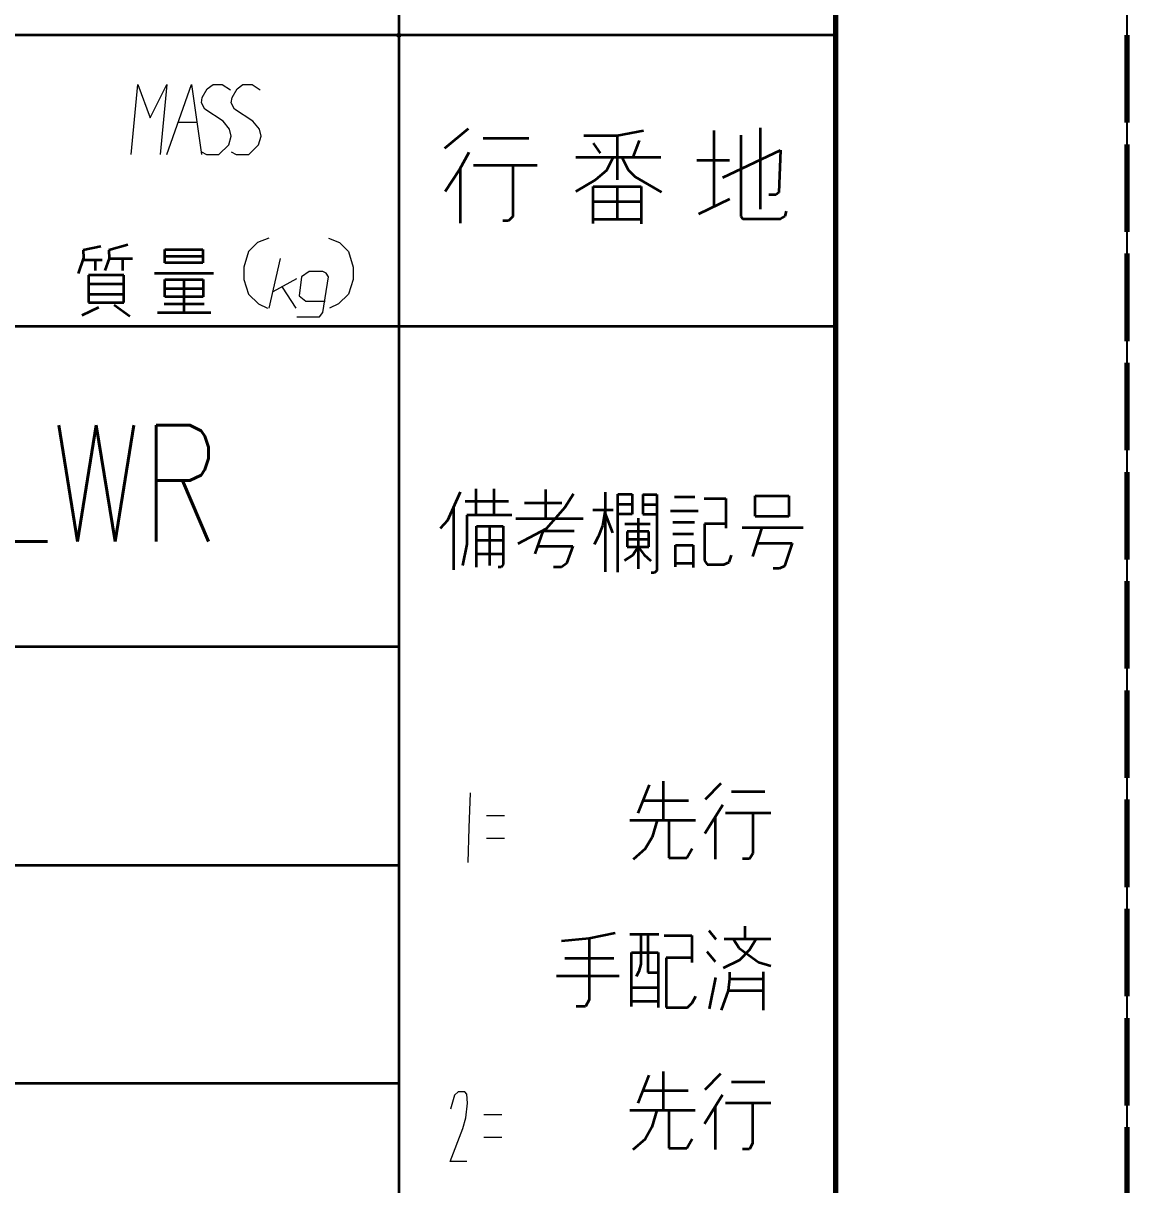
# Model space of a CAD drawing. Header units: millimetres. Extents: x 1333 to 104182, y -63985 to -5704.
# Drawn here: x 47513.88 to 47551.78, y -63850.05 to -63810.17 of the extents above; entities that cross this region are included whole.
import ezdxf
from ezdxf.enums import TextEntityAlignment as Align

# ---------------------------------------------------------------- set-up
doc = ezdxf.new("R2010")
doc.units = ezdxf.units.MM
doc.header["$LTSCALE"] = 0.5
doc.linetypes.add('DASHED', pattern=[15, 12, -3])
for name, color, linetype in [('08', 1, 'Continuous'), ('11', 3, 'Continuous'), ('4虚线层', 2, 'DASHED'), ('SHM_LABEL', 40, 'Continuous')]:
    doc.layers.add(name, color=color, linetype=linetype)
doc.layers.add('\\M+1907D\\M+19867\\M+195E2\\M+18F95\\M+190FC', color=7, linetype='Continuous', plot=False)
doc.styles.add('KAI', font='simplex.shx', dxfattribs={"width": 0.8, "bigfont": 'extfont.shx'})

# ---------------------------------------------------------------- blocks, each defined once
blk = doc.blocks.new('D')
at = {"color": 7, "lineweight": 35, "ltscale": 0.25}
blk.add_line((54326.08, -14049.043), (54326.08, -14069.043), dxfattribs=at)
at = {"color": 7, "lineweight": 35}
blk.add_line((54356.08, -14069.043), (54076.08, -14069.043), dxfattribs=at)
blk = doc.blocks.new('7725')
at = {"color": 7, "lineweight": 70}
blk.add_line((54356.08, -13869.043), (54356.08, -15017.043), dxfattribs=at)
at = {"color": 7, "lineweight": 35, "ltscale": 0.25}
for p, q in [((54326.08, -14689.043), (54326.08, -14709.043)), ((54326.08, -14689.043), (54326.08, -14709.043)), ((54356.08, -14709.043), (54356.08, -14689.043)), ((54356.08, -14709.043), (54356.08, -14689.043))]:
    blk.add_line(p, q, dxfattribs=at)
at = {"color": 7, "lineweight": 35, "ltscale": 0.070016}
blk.add_line((54350.894, -14695.397), (54350.894, -14700.999), dxfattribs=at)
blk.add_line((54350.894, -14695.397), (54350.894, -14700.999), dxfattribs=at)
at = {"color": 7, "lineweight": 35, "ltscale": 0.02639}
blk.add_line((54330.843, -14695.472), (54329.219, -14696.822), dxfattribs=at)
blk.add_line((54330.843, -14695.472), (54329.219, -14696.822), dxfattribs=at)
at = {"color": 7, "lineweight": 35, "ltscale": 0.03916}
blk.add_line((54331.873, -14696.111), (54335.006, -14696.111), dxfattribs=at)
blk.add_line((54331.873, -14696.111), (54335.006, -14696.111), dxfattribs=at)
at = {"color": 7, "lineweight": 35, "ltscale": 0.028625}
for p, q in [((54341.081, -14695.957), (54338.791, -14695.957)), ((54341.081, -14695.957), (54338.791, -14695.957)), ((54350.567, -14720.681), (54352.857, -14720.681)), ((54352.857, -14722.107), (54350.567, -14722.107))]:
    blk.add_line(p, q, dxfattribs=at)
at = {"color": 7, "lineweight": 35, "ltscale": 0.023127}
blk.add_line((54342.896, -14695.6), (54341.081, -14695.957), dxfattribs=at)
blk.add_line((54342.896, -14695.6), (54341.081, -14695.957), dxfattribs=at)
at = {"color": 7, "lineweight": 35, "ltscale": 0.037607}
blk.add_line((54341.081, -14695.957), (54341.081, -14698.965), dxfattribs=at)
blk.add_line((54341.081, -14695.957), (54341.081, -14698.965), dxfattribs=at)
at = {"color": 7, "lineweight": 35, "ltscale": 0.065408}
blk.add_line((54347.714, -14695.576), (54347.714, -14700.809), dxfattribs=at)
blk.add_line((54347.714, -14695.576), (54347.714, -14700.809), dxfattribs=at)
at = {"color": 7, "lineweight": 35, "ltscale": 0.069867}
blk.add_line((54349.565, -14695.897), (54349.565, -14701.486), dxfattribs=at)
blk.add_line((54349.565, -14695.897), (54349.565, -14701.486), dxfattribs=at)
at = {"color": 7, "lineweight": 35, "ltscale": 0.010549}
blk.add_line((54339.42, -14696.456), (54339.906, -14697.146), dxfattribs=at)
blk.add_line((54339.42, -14696.456), (54339.906, -14697.146), dxfattribs=at)
at = {"color": 7, "lineweight": 35, "ltscale": 0.015426}
blk.add_line((54342.599, -14696.266), (54342.161, -14697.419), dxfattribs=at)
blk.add_line((54342.599, -14696.266), (54342.161, -14697.419), dxfattribs=at)
at = {"color": 7, "lineweight": 35, "ltscale": 0.054833}
blk.add_line((54348.331, -14698.811), (54352.295, -14696.932), dxfattribs=at)
blk.add_line((54348.331, -14698.811), (54352.295, -14696.932), dxfattribs=at)
at = {"color": 7, "lineweight": 35, "ltscale": 0.036301}
blk.add_line((54352.295, -14696.932), (54352.176, -14699.833), dxfattribs=at)
blk.add_line((54352.295, -14696.932), (54352.176, -14699.833), dxfattribs=at)
at = {"color": 7, "lineweight": 35, "ltscale": 0.017352}
blk.add_line((54330.888, -14697.086), (54330.235, -14698.311), dxfattribs=at)
blk.add_line((54330.888, -14697.086), (54330.235, -14698.311), dxfattribs=at)
at = {"color": 7, "lineweight": 35, "ltscale": 0.072974}
blk.add_line((54338.233, -14697.419), (54344.071, -14697.419), dxfattribs=at)
blk.add_line((54338.233, -14697.419), (54344.071, -14697.419), dxfattribs=at)
at = {"color": 7, "lineweight": 35, "ltscale": 0.012622}
blk.add_line((54340.796, -14697.419), (54340.345, -14698.323), dxfattribs=at)
blk.add_line((54340.796, -14697.419), (54340.345, -14698.323), dxfattribs=at)
at = {"color": 7, "lineweight": 35, "ltscale": 0.012158}
blk.add_line((54341.401, -14697.419), (54341.84, -14698.287), dxfattribs=at)
blk.add_line((54341.401, -14697.419), (54341.84, -14698.287), dxfattribs=at)
at = {"color": 7, "lineweight": 35, "ltscale": 0.02804}
blk.add_line((54346.539, -14697.633), (54348.782, -14697.633), dxfattribs=at)
blk.add_line((54346.539, -14697.633), (54348.782, -14697.633), dxfattribs=at)
at = {"color": 7, "lineweight": 35, "ltscale": 0.021878}
blk.add_line((54330.235, -14698.311), (54329.274, -14699.774), dxfattribs=at)
blk.add_line((54330.235, -14698.311), (54329.274, -14699.774), dxfattribs=at)
at = {"color": 7, "lineweight": 35, "ltscale": 0.046985}
blk.add_line((54330.299, -14698.191), (54330.299, -14701.95), dxfattribs=at)
blk.add_line((54330.299, -14698.191), (54330.299, -14701.95), dxfattribs=at)
at = {"color": 7, "lineweight": 35, "ltscale": 0.054578}
blk.add_line((54331.22, -14697.966), (54335.587, -14697.966), dxfattribs=at)
blk.add_line((54331.22, -14697.966), (54335.587, -14697.966), dxfattribs=at)
at = {"color": 7, "lineweight": 35, "ltscale": 0.044}
blk.add_line((54333.914, -14697.966), (54333.914, -14701.486), dxfattribs=at)
blk.add_line((54333.914, -14697.966), (54333.914, -14701.486), dxfattribs=at)
at = {"color": 7, "lineweight": 35, "ltscale": 0.012421}
blk.add_line((54340.345, -14698.323), (54339.597, -14698.977), dxfattribs=at)
blk.add_line((54340.345, -14698.323), (54339.597, -14698.977), dxfattribs=at)
at = {"color": 7, "lineweight": 35, "ltscale": 0.008514}
blk.add_line((54341.84, -14698.287), (54342.315, -14698.775), dxfattribs=at)
blk.add_line((54341.84, -14698.287), (54342.315, -14698.775), dxfattribs=at)
at = {"color": 7, "lineweight": 35, "ltscale": 0.019623}
blk.add_line((54339.597, -14698.977), (54338.245, -14699.774), dxfattribs=at)
blk.add_line((54339.597, -14698.977), (54338.245, -14699.774), dxfattribs=at)
at = {"color": 7, "lineweight": 35, "ltscale": 0.025993}
blk.add_line((54342.315, -14698.775), (54344.119, -14699.81), dxfattribs=at)
blk.add_line((54342.315, -14698.775), (54344.119, -14699.81), dxfattribs=at)
at = {"color": 7, "lineweight": 35, "ltscale": 0.031512}
blk.add_line((54339.42, -14701.962), (54339.42, -14699.441), dxfattribs=at)
blk.add_line((54339.42, -14701.962), (54339.42, -14699.441), dxfattribs=at)
at = {"color": 7, "lineweight": 35, "ltscale": 0.041235}
for p, q in [((54339.42, -14699.441), (54342.718, -14699.441)), ((54339.42, -14699.441), (54342.718, -14699.441)), ((54339.42, -14700.452), (54342.718, -14700.452)), ((54339.42, -14700.452), (54342.718, -14700.452)), ((54339.42, -14701.677), (54342.718, -14701.677)), ((54339.42, -14701.677), (54342.718, -14701.677))]:
    blk.add_line(p, q, dxfattribs=at)
at = {"color": 7, "lineweight": 35, "ltscale": 0.027945}
blk.add_line((54341.069, -14699.441), (54341.069, -14701.677), dxfattribs=at)
blk.add_line((54341.069, -14699.441), (54341.069, -14701.677), dxfattribs=at)
at = {"color": 7, "lineweight": 35, "ltscale": 0.031812}
blk.add_line((54342.718, -14699.441), (54342.718, -14701.986), dxfattribs=at)
blk.add_line((54342.718, -14699.441), (54342.718, -14701.986), dxfattribs=at)
at = {"color": 7, "lineweight": 35, "ltscale": 0.006091}
blk.add_line((54351.986, -14700.012), (54351.499, -14700.012), dxfattribs=at)
blk.add_line((54351.986, -14700.012), (54351.499, -14700.012), dxfattribs=at)
at = {"color": 7, "lineweight": 35, "ltscale": 0.003253}
blk.add_line((54352.176, -14699.833), (54351.986, -14700.012), dxfattribs=at)
blk.add_line((54352.176, -14699.833), (54351.986, -14700.012), dxfattribs=at)
at = {"color": 7, "lineweight": 35, "ltscale": 0.029468}
blk.add_line((54346.681, -14701.308), (54348.805, -14700.285), dxfattribs=at)
blk.add_line((54346.681, -14701.308), (54348.805, -14700.285), dxfattribs=at)
at = {"color": 7, "lineweight": 35, "ltscale": 0.005042}
blk.add_line((54333.617, -14701.783), (54333.214, -14701.783), dxfattribs=at)
blk.add_line((54333.617, -14701.783), (54333.214, -14701.783), dxfattribs=at)
at = {"color": 7, "lineweight": 35, "ltscale": 0.005248}
blk.add_line((54333.914, -14701.486), (54333.617, -14701.783), dxfattribs=at)
blk.add_line((54333.914, -14701.486), (54333.617, -14701.783), dxfattribs=at)
at = {"color": 7, "lineweight": 35, "ltscale": 0.002838}
blk.add_line((54349.565, -14701.486), (54349.719, -14701.653), dxfattribs=at)
blk.add_line((54349.565, -14701.486), (54349.719, -14701.653), dxfattribs=at)
at = {"color": 7, "lineweight": 35, "ltscale": 0.03219}
blk.add_line((54349.719, -14701.653), (54352.295, -14701.653), dxfattribs=at)
blk.add_line((54349.719, -14701.653), (54352.295, -14701.653), dxfattribs=at)
at = {"color": 7, "lineweight": 35, "ltscale": 0.004571}
blk.add_line((54352.295, -14701.653), (54352.611, -14701.469), dxfattribs=at)
blk.add_line((54352.295, -14701.653), (54352.611, -14701.469), dxfattribs=at)
at = {"color": 7, "lineweight": 35, "ltscale": 0.004498}
blk.add_line((54352.611, -14701.469), (54352.705, -14701.122), dxfattribs=at)
blk.add_line((54352.611, -14701.469), (54352.705, -14701.122), dxfattribs=at)
at = {"color": 7, "lineweight": 35, "ltscale": 0.015447}
blk.add_line((54305.619, -14703.548), (54304.408, -14703.795), dxfattribs=at)
blk.add_line((54305.619, -14703.548), (54304.408, -14703.795), dxfattribs=at)
at = {"color": 7, "lineweight": 35, "ltscale": 0.006639}
blk.add_line((54304.408, -14703.795), (54304.418, -14704.326), dxfattribs=at)
blk.add_line((54304.408, -14703.795), (54304.418, -14704.326), dxfattribs=at)
at = {"color": 7, "lineweight": 35, "ltscale": 0.016794}
blk.add_line((54307.465, -14703.444), (54306.168, -14703.795), dxfattribs=at)
blk.add_line((54307.465, -14703.444), (54306.168, -14703.795), dxfattribs=at)
at = {"color": 7, "lineweight": 35, "ltscale": 0.007231}
blk.add_line((54306.168, -14703.795), (54306.177, -14704.373), dxfattribs=at)
blk.add_line((54306.168, -14703.795), (54306.177, -14704.373), dxfattribs=at)
at = {"color": 7, "lineweight": 35, "ltscale": 0.011401}
for p, q in [((54310.003, -14704.678), (54310.003, -14703.766)), ((54310.003, -14704.678), (54310.003, -14703.766)), ((54312.614, -14703.766), (54312.614, -14704.678)), ((54312.614, -14703.766), (54312.614, -14704.678))]:
    blk.add_line(p, q, dxfattribs=at)
at = {"color": 7, "lineweight": 35, "ltscale": 0.032642}
for p, q in [((54310.003, -14704.21), (54312.614, -14704.21)), ((54310.003, -14704.21), (54312.614, -14704.21)), ((54312.614, -14704.678), (54310.003, -14704.678)), ((54312.614, -14704.678), (54310.003, -14704.678)), ((54310.018, -14705.828), (54312.63, -14705.828)), ((54310.018, -14705.828), (54312.63, -14705.828)), ((54310.018, -14706.439), (54312.63, -14706.439)), ((54310.018, -14706.439), (54312.63, -14706.439)), ((54312.63, -14707.018), (54310.018, -14707.018)), ((54312.63, -14707.018), (54310.018, -14707.018))]:
    blk.add_line(p, q, dxfattribs=at)
at = {"color": 7, "lineweight": 35, "ltscale": 0.032544}
blk.add_line((54310.01, -14703.766), (54312.614, -14703.766), dxfattribs=at)
blk.add_line((54310.01, -14703.766), (54312.614, -14703.766), dxfattribs=at)
at = {"color": 7, "lineweight": 35, "ltscale": 0.01413}
blk.add_line((54304.418, -14704.326), (54304.058, -14705.397), dxfattribs=at)
blk.add_line((54304.418, -14704.326), (54304.058, -14705.397), dxfattribs=at)
at = {"color": 7, "lineweight": 35, "ltscale": 0.016614}
blk.add_line((54304.366, -14704.479), (54305.695, -14704.479), dxfattribs=at)
blk.add_line((54304.366, -14704.479), (54305.695, -14704.479), dxfattribs=at)
at = {"color": 7, "lineweight": 35, "ltscale": 0.008987}
blk.add_line((54305.222, -14704.479), (54305.222, -14705.198), dxfattribs=at)
blk.add_line((54305.222, -14704.479), (54305.222, -14705.198), dxfattribs=at)
at = {"color": 7, "lineweight": 35, "ltscale": 0.010905}
blk.add_line((54306.177, -14704.373), (54305.894, -14705.198), dxfattribs=at)
blk.add_line((54306.177, -14704.373), (54305.894, -14705.198), dxfattribs=at)
at = {"color": 7, "lineweight": 35, "ltscale": 0.020239}
blk.add_line((54306.177, -14704.373), (54307.797, -14704.373), dxfattribs=at)
blk.add_line((54306.177, -14704.373), (54307.797, -14704.373), dxfattribs=at)
at = {"color": 7, "lineweight": 35, "ltscale": 0.010315}
blk.add_line((54307.095, -14704.373), (54307.095, -14705.198), dxfattribs=at)
blk.add_line((54307.095, -14704.373), (54307.095, -14705.198), dxfattribs=at)
at = {"color": 7, "lineweight": 35, "ltscale": 0.030408}
for p, q in [((54307.2, -14705.521), (54304.767, -14705.521)), ((54307.2, -14705.521), (54304.767, -14705.521)), ((54304.767, -14706.118), (54307.2, -14706.118)), ((54304.767, -14706.118), (54307.2, -14706.118)), ((54304.767, -14706.83), (54307.2, -14706.83)), ((54304.767, -14706.83), (54307.2, -14706.83)), ((54304.767, -14707.408), (54307.2, -14707.408)), ((54304.767, -14707.408), (54307.2, -14707.408))]:
    blk.add_line(p, q, dxfattribs=at)
at = {"color": 7, "lineweight": 35, "ltscale": 0.023593}
for p, q in [((54304.767, -14705.521), (54304.767, -14707.408)), ((54304.767, -14705.521), (54304.767, -14707.408)), ((54307.2, -14707.408), (54307.2, -14705.521)), ((54307.2, -14707.408), (54307.2, -14705.521))]:
    blk.add_line(p, q, dxfattribs=at)
at = {"color": 7, "lineweight": 35, "ltscale": 0.050842}
blk.add_line((54309.291, -14705.384), (54313.358, -14705.384), dxfattribs=at)
blk.add_line((54309.291, -14705.384), (54313.358, -14705.384), dxfattribs=at)
at = {"color": 7, "lineweight": 35, "ltscale": 0.014771}
blk.add_line((54310.018, -14707.01), (54310.018, -14705.828), dxfattribs=at)
blk.add_line((54310.018, -14707.01), (54310.018, -14705.828), dxfattribs=at)
at = {"color": 7, "lineweight": 35, "ltscale": 0.028152}
blk.add_line((54311.308, -14705.828), (54311.308, -14708.08), dxfattribs=at)
blk.add_line((54311.308, -14705.828), (54311.308, -14708.08), dxfattribs=at)
at = {"color": 7, "lineweight": 35, "ltscale": 0.014868}
blk.add_line((54312.63, -14705.828), (54312.63, -14707.018), dxfattribs=at)
blk.add_line((54312.63, -14705.828), (54312.63, -14707.018), dxfattribs=at)
at = {"color": 7, "lineweight": 35, "ltscale": 0.016035}
blk.add_line((54305.459, -14707.731), (54304.304, -14708.29), dxfattribs=at)
blk.add_line((54305.459, -14707.731), (54304.304, -14708.29), dxfattribs=at)
at = {"color": 7, "lineweight": 35, "ltscale": 0.01644}
blk.add_line((54306.537, -14707.569), (54307.597, -14708.347), dxfattribs=at)
blk.add_line((54306.537, -14707.569), (54307.597, -14708.347), dxfattribs=at)
at = {"color": 7, "lineweight": 35, "ltscale": 0.045605}
blk.add_line((54309.511, -14708.08), (54313.16, -14708.08), dxfattribs=at)
blk.add_line((54309.511, -14708.08), (54313.16, -14708.08), dxfattribs=at)
at = {"color": 7, "lineweight": 35, "ltscale": 0.034326}
blk.add_line((54309.963, -14707.486), (54312.709, -14707.486), dxfattribs=at)
blk.add_line((54309.963, -14707.486), (54312.709, -14707.486), dxfattribs=at)
at = {"color": 7, "lineweight": 35}
for p, q in [((54356.08, -14709.043), (54076.08, -14709.043)), ((54356.08, -14709.043), (54076.08, -14709.043)), ((54356.08, -14709.043), (54076.08, -14709.043)), ((54356.08, -14709.043), (54076.08, -14709.043)), ((54326.08, -14709.043), (54326.08, -15017.043)), ((54356.08, -14709.043), (54356.08, -15017.043)), ((54326.08, -14731.043), (54076.08, -14731.043)), ((54156.08, -14746.043), (54326.08, -14746.043)), ((54326.08, -14761.043), (54076.08, -14761.043))]:
    blk.add_line(p, q, dxfattribs=at)
at = {"color": 7, "lineweight": 35, "ltscale": 0.026489}
blk.add_line((54330.291, -14720.433), (54329.418, -14722.364), dxfattribs=at)
at = {"color": 7, "lineweight": 35, "ltscale": 0.022592}
for p, q in [((54331.39, -14722.014), (54331.39, -14720.207)), ((54332.601, -14720.207), (54332.601, -14722.014))]:
    blk.add_line(p, q, dxfattribs=at)
at = {"color": 7, "lineweight": 35, "ltscale": 0.024792}
blk.add_line((54336.164, -14720.247), (54336.164, -14722.23), dxfattribs=at)
at = {"color": 7, "lineweight": 35, "ltscale": 0.013913}
blk.add_line((54338.076, -14720.548), (54337.48, -14721.488), dxfattribs=at)
at = {"color": 7, "lineweight": 35, "ltscale": 0.068463}
blk.add_line((54340.261, -14720.427), (54340.261, -14725.904), dxfattribs=at)
at = {"color": 7, "lineweight": 35, "ltscale": 0.012268}
for p, q in [((54341.115, -14720.569), (54342.096, -14720.569)), ((54341.115, -14721.243), (54342.096, -14721.243)), ((54342.096, -14721.929), (54341.115, -14721.929))]:
    blk.add_line(p, q, dxfattribs=at)
at = {"color": 7, "lineweight": 35, "ltscale": 0.067004}
blk.add_line((54341.115, -14725.93), (54341.115, -14720.569), dxfattribs=at)
at = {"color": 7, "lineweight": 35, "ltscale": 0.016992}
blk.add_line((54342.096, -14720.569), (54342.096, -14721.929), dxfattribs=at)
at = {"color": 7, "lineweight": 35, "ltscale": 0.016995}
blk.add_line((54342.833, -14720.582), (54342.833, -14721.942), dxfattribs=at)
at = {"color": 7, "lineweight": 35, "ltscale": 0.012109}
for p, q in [((54342.833, -14720.582), (54343.802, -14720.582)), ((54342.833, -14721.269), (54343.802, -14721.269)), ((54342.833, -14721.942), (54343.802, -14721.942))]:
    blk.add_line(p, q, dxfattribs=at)
at = {"color": 7, "lineweight": 35, "ltscale": 0.065225}
blk.add_line((54343.802, -14720.582), (54343.802, -14725.8), dxfattribs=at)
at = {"color": 7, "lineweight": 35, "ltscale": 0.017529}
blk.add_line((54345.004, -14720.743), (54346.406, -14720.743), dxfattribs=at)
at = {"color": 7, "lineweight": 35, "ltscale": 0.018738}
blk.add_line((54347.052, -14720.859), (54348.551, -14720.859), dxfattribs=at)
at = {"color": 7, "lineweight": 35, "ltscale": 0.025366}
blk.add_line((54348.551, -14720.859), (54348.551, -14722.888), dxfattribs=at)
at = {"color": 7, "lineweight": 35, "ltscale": 0.017297}
blk.add_line((54350.567, -14722.064), (54350.567, -14720.681), dxfattribs=at)
at = {"color": 7, "lineweight": 35, "ltscale": 0.017828}
blk.add_line((54352.857, -14720.681), (54352.857, -14722.107), dxfattribs=at)
at = {"color": 7, "lineweight": 35, "ltscale": 0.05408}
blk.add_line((54329.842, -14721.426), (54329.842, -14725.753), dxfattribs=at)
at = {"color": 7, "lineweight": 35, "ltscale": 0.037341}
blk.add_line((54330.63, -14721.049), (54333.617, -14721.049), dxfattribs=at)
at = {"color": 7, "lineweight": 35, "ltscale": 0.03197}
blk.add_line((54334.708, -14721.168), (54337.265, -14721.168), dxfattribs=at)
at = {"color": 7, "lineweight": 35, "ltscale": 0.024245}
blk.add_line((54337.48, -14721.488), (54336.189, -14722.936), dxfattribs=at)
at = {"color": 7, "lineweight": 35, "ltscale": 0.017285}
blk.add_line((54339.409, -14721.644), (54340.792, -14721.644), dxfattribs=at)
at = {"color": 7, "lineweight": 35, "ltscale": 0.013968}
blk.add_line((54340.261, -14721.644), (54340.068, -14722.745), dxfattribs=at)
at = {"color": 7, "lineweight": 35, "ltscale": 0.023584}
blk.add_line((54344.746, -14721.699), (54346.633, -14721.699), dxfattribs=at)
at = {"color": 7, "lineweight": 35, "ltscale": 0.009398}
blk.add_line((54329.418, -14722.364), (54328.91, -14722.918), dxfattribs=at)
at = {"color": 7, "lineweight": 35, "ltscale": 0.038745}
blk.add_line((54333.842, -14722.014), (54330.742, -14722.014), dxfattribs=at)
at = {"color": 7, "lineweight": 35, "ltscale": 0.024649}
blk.add_line((54330.742, -14722.014), (54330.742, -14723.986), dxfattribs=at)
at = {"color": 7, "lineweight": 35, "ltscale": 0.057776}
blk.add_line((54334.125, -14722.23), (54338.747, -14722.23), dxfattribs=at)
at = {"color": 7, "lineweight": 35, "ltscale": 0.018589}
blk.add_line((54340.228, -14721.837), (54340.765, -14723.224), dxfattribs=at)
at = {"color": 7, "lineweight": 35, "ltscale": 0.043378}
blk.add_line((54342.51, -14722.214), (54342.51, -14725.684), dxfattribs=at)
at = {"color": 7, "lineweight": 35, "ltscale": 0.018542}
for p, q in [((54344.907, -14722.475), (54346.39, -14722.475)), ((54348.551, -14722.604), (54347.067, -14722.604))]:
    blk.add_line(p, q, dxfattribs=at)
at = {"color": 7, "lineweight": 35, "ltscale": 0.022888}
for p, q in [((54331.419, -14722.754), (54333.25, -14722.754)), ((54331.419, -14723.716), (54333.25, -14723.716)), ((54331.419, -14724.649), (54333.25, -14724.649))]:
    blk.add_line(p, q, dxfattribs=at)
at = {"color": 7, "lineweight": 35, "ltscale": 0.035175}
blk.add_line((54331.419, -14725.568), (54331.419, -14722.754), dxfattribs=at)
at = {"color": 7, "lineweight": 35, "ltscale": 0.033734}
blk.add_line((54332.315, -14722.754), (54332.315, -14725.453), dxfattribs=at)
at = {"color": 7, "lineweight": 35, "ltscale": 0.033121}
blk.add_line((54333.25, -14722.754), (54333.25, -14725.404), dxfattribs=at)
at = {"color": 7, "lineweight": 35, "ltscale": 0.027368}
blk.add_line((54336.189, -14722.936), (54334.264, -14723.979), dxfattribs=at)
at = {"color": 7, "lineweight": 35, "ltscale": 0.020655}
blk.add_line((54335.98, -14723.095), (54335.418, -14724.649), dxfattribs=at)
at = {"color": 7, "lineweight": 35, "ltscale": 0.026672}
blk.add_line((54338.114, -14723.095), (54335.98, -14723.095), dxfattribs=at)
at = {"color": 7, "lineweight": 35, "ltscale": 0.010094}
blk.add_line((54340.068, -14722.745), (54339.771, -14723.496), dxfattribs=at)
at = {"color": 7, "lineweight": 35, "ltscale": 0.021643}
blk.add_line((54341.605, -14722.602), (54343.337, -14722.602), dxfattribs=at)
at = {"color": 7, "lineweight": 35, "ltscale": 0.013272}
for p, q in [((54341.773, -14723.12), (54341.773, -14724.182)), ((54343.26, -14724.182), (54343.26, -14723.12))]:
    blk.add_line(p, q, dxfattribs=at)
at = {"color": 7, "lineweight": 35, "ltscale": 0.018579}
for p, q in [((54343.26, -14723.12), (54341.773, -14723.12)), ((54341.773, -14723.664), (54343.26, -14723.664)), ((54341.773, -14724.182), (54343.26, -14724.182))]:
    blk.add_line(p, q, dxfattribs=at)
at = {"color": 7, "lineweight": 35, "ltscale": 0.017737}
blk.add_line((54344.907, -14723.276), (54346.326, -14723.276), dxfattribs=at)
at = {"color": 7, "lineweight": 35, "ltscale": 0.031509}
blk.add_line((54347.067, -14722.604), (54347.067, -14725.125), dxfattribs=at)
at = {"color": 7, "lineweight": 35, "ltscale": 0.052173}
blk.add_line((54349.67, -14722.855), (54353.843, -14722.855), dxfattribs=at)
at = {"color": 7, "lineweight": 35, "ltscale": 0.026109}
blk.add_line((54351.025, -14722.855), (54350.362, -14724.836), dxfattribs=at)
at = {"color": 7, "lineweight": 35, "ltscale": 0.018816}
blk.add_line((54330.742, -14723.986), (54330.461, -14725.465), dxfattribs=at)
at = {"color": 7, "lineweight": 35, "ltscale": 0.030383}
blk.add_line((54335.607, -14724.125), (54338.038, -14724.125), dxfattribs=at)
at = {"color": 7, "lineweight": 35, "ltscale": 0.015813}
blk.add_line((54338.038, -14724.125), (54337.607, -14725.314), dxfattribs=at)
at = {"color": 7, "lineweight": 35, "ltscale": 0.007452}
blk.add_line((54339.771, -14723.496), (54339.5, -14724.026), dxfattribs=at)
at = {"color": 7, "lineweight": 35, "ltscale": 0.018582}
blk.add_line((54345.084, -14725.551), (54345.084, -14724.065), dxfattribs=at)
at = {"color": 7, "lineweight": 35, "ltscale": 0.015125}
for p, q in [((54345.084, -14724.065), (54346.294, -14724.065)), ((54345.084, -14725.293), (54346.294, -14725.293))]:
    blk.add_line(p, q, dxfattribs=at)
at = {"color": 7, "lineweight": 35, "ltscale": 0.019067}
blk.add_line((54346.294, -14724.065), (54346.294, -14725.59), dxfattribs=at)
at = {"color": 7, "lineweight": 35, "ltscale": 0.030469}
blk.add_line((54350.666, -14723.927), (54353.103, -14723.927), dxfattribs=at)
at = {"color": 7, "lineweight": 35, "ltscale": 0.020978}
blk.add_line((54353.103, -14723.927), (54352.57, -14725.518), dxfattribs=at)
at = {"color": 7, "lineweight": 35, "ltscale": 0.008515}
blk.add_line((54342.148, -14724.751), (54341.58, -14725.127), dxfattribs=at)
at = {"color": 7, "lineweight": 35, "ltscale": 0.008432}
blk.add_line((54342.51, -14724.182), (54342.148, -14724.751), dxfattribs=at)
at = {"color": 7, "lineweight": 35, "ltscale": 0.008768}
blk.add_line((54342.51, -14724.182), (54342.936, -14724.739), dxfattribs=at)
at = {"color": 7, "lineweight": 35, "ltscale": 0.007557}
blk.add_line((54342.936, -14724.739), (54343.388, -14725.14), dxfattribs=at)
at = {"color": 7, "lineweight": 35, "ltscale": 0.006296}
blk.add_line((54348.76, -14725.24), (54348.92, -14724.762), dxfattribs=at)
at = {"color": 7, "lineweight": 35, "ltscale": 0.002612}
blk.add_line((54333.107, -14725.584), (54332.898, -14725.584), dxfattribs=at)
at = {"color": 7, "lineweight": 35, "ltscale": 0.002874}
blk.add_line((54333.25, -14725.404), (54333.107, -14725.584), dxfattribs=at)
at = {"color": 7, "lineweight": 35, "ltscale": 0.006799}
blk.add_line((54337.253, -14725.577), (54336.709, -14725.577), dxfattribs=at)
at = {"color": 7, "lineweight": 35, "ltscale": 0.005517}
blk.add_line((54337.607, -14725.314), (54337.253, -14725.577), dxfattribs=at)
at = {"color": 7, "lineweight": 35, "ltscale": 0.004298}
blk.add_line((54347.067, -14725.125), (54347.268, -14725.404), dxfattribs=at)
at = {"color": 7, "lineweight": 35, "ltscale": 0.014221}
blk.add_line((54347.268, -14725.404), (54348.406, -14725.404), dxfattribs=at)
at = {"color": 7, "lineweight": 35, "ltscale": 0.004869}
blk.add_line((54348.406, -14725.404), (54348.76, -14725.24), dxfattribs=at)
at = {"color": 7, "lineweight": 35, "ltscale": 0.005664}
blk.add_line((54352.236, -14725.673), (54351.783, -14725.673), dxfattribs=at)
at = {"color": 7, "lineweight": 35, "ltscale": 0.0046}
blk.add_line((54352.57, -14725.518), (54352.236, -14725.673), dxfattribs=at)
at = {"color": 7, "lineweight": 35, "ltscale": 0.002832}
blk.add_line((54343.64, -14725.962), (54343.414, -14725.962), dxfattribs=at)
at = {"color": 7, "lineweight": 35, "ltscale": 0.002853}
blk.add_line((54343.802, -14725.8), (54343.64, -14725.962), dxfattribs=at)
at = {"color": 7, "lineweight": 35, "ltscale": 0.026062}
blk.add_line((54343.273, -14740.528), (54342.504, -14742.465), dxfattribs=at)
at = {"color": 7, "lineweight": 35, "ltscale": 0.033304}
for p, q in [((54344.24, -14740.285), (54344.24, -14742.95)), ((54344.226, -14760.215), (54344.226, -14762.879))]:
    blk.add_line(p, q, dxfattribs=at)
at = {"color": 7, "lineweight": 35, "ltscale": 0.019246}
blk.add_line((54348.194, -14740.439), (54347.118, -14741.541), dxfattribs=at)
at = {"color": 7, "lineweight": 35, "ltscale": 0.039099}
for p, q in [((54342.847, -14741.599), (54345.975, -14741.599)), ((54342.835, -14761.529), (54345.963, -14761.529))]:
    blk.add_line(p, q, dxfattribs=at)
at = {"color": 7, "lineweight": 35, "ltscale": 0.028564}
for p, q in [((54348.941, -14740.99), (54351.226, -14740.99)), ((54348.928, -14760.919), (54351.214, -14760.919))]:
    blk.add_line(p, q, dxfattribs=at)
at = {"color": 7, "lineweight": 35, "ltscale": 0.029158}
for p, q in [((54348.326, -14741.893), (54347.095, -14743.875)), ((54348.313, -14761.822), (54347.083, -14763.804))]:
    blk.add_line(p, q, dxfattribs=at)
at = {"color": 7, "lineweight": 35, "ltscale": 0.039001}
blk.add_line((54348.523, -14742.443), (54351.643, -14742.443), dxfattribs=at)
at = {"color": 7, "lineweight": 35, "ltscale": 0.034955}
for p, q in [((54350.391, -14742.443), (54350.391, -14745.24)), ((54350.379, -14762.373), (54350.379, -14765.169))]:
    blk.add_line(p, q, dxfattribs=at)
at = {"color": 7, "lineweight": 35, "ltscale": 0.056299}
for p, q in [((54341.955, -14742.95), (54346.459, -14742.95)), ((54341.942, -14762.879), (54346.446, -14762.879))]:
    blk.add_line(p, q, dxfattribs=at)
at = {"color": 7, "lineweight": 35, "ltscale": 0.015235}
for p, q in [((54343.822, -14742.95), (54343.47, -14744.117)), ((54343.809, -14762.879), (54343.458, -14764.046))]:
    blk.add_line(p, q, dxfattribs=at)
at = {"color": 7, "lineweight": 35, "ltscale": 0.032477}
blk.add_line((54344.635, -14742.95), (54344.635, -14745.548), dxfattribs=at)
at = {"color": 7, "lineweight": 35, "ltscale": 0.036459}
blk.add_line((54347.812, -14742.719), (54347.812, -14745.636), dxfattribs=at)
at = {"color": 7, "lineweight": 35, "ltscale": 0.011701}
blk.add_line((54343.47, -14744.117), (54343.01, -14744.931), dxfattribs=at)
at = {"color": 7, "lineweight": 35, "ltscale": 0.013835}
blk.add_line((54343.01, -14744.931), (54342.175, -14745.658), dxfattribs=at)
at = {"color": 7, "lineweight": 35, "ltscale": 0.015381}
for p, q in [((54344.635, -14745.548), (54345.865, -14745.548)), ((54344.622, -14765.478), (54345.852, -14765.478))]:
    blk.add_line(p, q, dxfattribs=at)
at = {"color": 7, "lineweight": 35, "ltscale": 0.009281}
blk.add_line((54345.865, -14745.548), (54346.236, -14744.905), dxfattribs=at)
at = {"color": 7, "lineweight": 35, "ltscale": 0.006055}
for p, q in [((54350.173, -14745.618), (54349.688, -14745.618)), ((54350.16, -14765.548), (54349.676, -14765.548))]:
    blk.add_line(p, q, dxfattribs=at)
at = {"color": 7, "lineweight": 35, "ltscale": 0.005464}
for p, q in [((54350.391, -14745.24), (54350.173, -14745.618)), ((54350.379, -14765.169), (54350.16, -14765.548))]:
    blk.add_line(p, q, dxfattribs=at)
at = {"color": 7, "lineweight": 35, "ltscale": 0.010736}
blk.add_line((54349.864, -14751.097), (54349.864, -14750.238), dxfattribs=at)
at = {"color": 7, "lineweight": 35, "ltscale": 0.023991}
blk.add_line((54337.253, -14751.229), (54339.164, -14751.052), dxfattribs=at)
at = {"color": 7, "lineweight": 35, "ltscale": 0.022685}
blk.add_line((54339.164, -14751.052), (54340.944, -14750.7), dxfattribs=at)
at = {"color": 7, "lineweight": 35, "ltscale": 0.053122}
blk.add_line((54339.164, -14751.052), (54339.164, -14755.302), dxfattribs=at)
at = {"color": 7, "lineweight": 35, "ltscale": 0.024707}
blk.add_line((54341.955, -14750.788), (54343.931, -14750.788), dxfattribs=at)
at = {"color": 7, "lineweight": 35, "ltscale": 0.025598}
blk.add_line((54342.701, -14750.788), (54342.701, -14752.836), dxfattribs=at)
at = {"color": 7, "lineweight": 35, "ltscale": 0.032755}
blk.add_line((54343.185, -14750.788), (54343.185, -14753.409), dxfattribs=at)
at = {"color": 7, "lineweight": 35, "ltscale": 0.023621}
blk.add_line((54344.305, -14750.876), (54346.195, -14750.876), dxfattribs=at)
at = {"color": 7, "lineweight": 35, "ltscale": 0.02312}
blk.add_line((54346.195, -14750.876), (54346.195, -14752.726), dxfattribs=at)
at = {"color": 7, "lineweight": 35, "ltscale": 0.009403}
blk.add_line((54347.382, -14750.524), (54347.843, -14751.119), dxfattribs=at)
at = {"color": 7, "lineweight": 35, "ltscale": 0.039832}
blk.add_line((54348.435, -14751.097), (54351.622, -14751.097), dxfattribs=at)
at = {"color": 7, "lineweight": 35, "ltscale": 0.009538}
blk.add_line((54349.051, -14751.097), (54349.468, -14751.735), dxfattribs=at)
at = {"color": 7, "lineweight": 35, "ltscale": 0.011223}
blk.add_line((54350.633, -14751.097), (54350.172, -14751.867), dxfattribs=at)
at = {"color": 7, "lineweight": 35, "ltscale": 0.022803}
for p, q in [((54342.064, -14752.043), (54343.888, -14752.043)), ((54342.064, -14754.443), (54343.888, -14754.443)), ((54342.064, -14755.39), (54343.888, -14755.39))]:
    blk.add_line(p, q, dxfattribs=at)
at = {"color": 7, "lineweight": 35, "ltscale": 0.04624}
blk.add_line((54342.064, -14755.743), (54342.064, -14752.043), dxfattribs=at)
at = {"color": 7, "lineweight": 35, "ltscale": 0.047064}
blk.add_line((54343.888, -14752.043), (54343.888, -14755.809), dxfattribs=at)
at = {"color": 7, "lineweight": 35, "ltscale": 0.011127}
blk.add_line((54347.227, -14751.977), (54347.799, -14752.66), dxfattribs=at)
at = {"color": 7, "lineweight": 35, "ltscale": 0.020452}
blk.add_line((54349.468, -14751.735), (54350.787, -14752.704), dxfattribs=at)
at = {"color": 7, "lineweight": 35, "ltscale": 0.012254}
blk.add_line((54350.172, -14751.867), (54349.49, -14752.572), dxfattribs=at)
at = {"color": 7, "lineweight": 35, "ltscale": 0.042297}
blk.add_line((54337.472, -14752.44), (54340.856, -14752.44), dxfattribs=at)
at = {"color": 7, "lineweight": 35, "ltscale": 0.006662}
blk.add_line((54342.701, -14752.836), (54342.563, -14753.351), dxfattribs=at)
at = {"color": 7, "lineweight": 35, "ltscale": 0.042386}
blk.add_line((54344.437, -14752.418), (54344.437, -14755.809), dxfattribs=at)
at = {"color": 7, "lineweight": 35, "ltscale": 0.021973}
blk.add_line((54346.195, -14752.418), (54344.437, -14752.418), dxfattribs=at)
at = {"color": 7, "lineweight": 35, "ltscale": 0.015854}
blk.add_line((54349.49, -14752.572), (54348.347, -14753.122), dxfattribs=at)
at = {"color": 7, "lineweight": 35, "ltscale": 0.011203}
blk.add_line((54350.787, -14752.704), (54351.643, -14752.968), dxfattribs=at)
at = {"color": 7, "lineweight": 35, "ltscale": 0.053833}
blk.add_line((54336.901, -14753.651), (54341.208, -14753.651), dxfattribs=at)
at = {"color": 7, "lineweight": 35, "ltscale": 0.004815}
blk.add_line((54342.563, -14753.351), (54342.371, -14753.685), dxfattribs=at)
at = {"color": 7, "lineweight": 35, "ltscale": 0.008789}
blk.add_line((54343.185, -14753.409), (54343.888, -14753.409), dxfattribs=at)
at = {"color": 7, "lineweight": 35, "ltscale": 0.005807}
blk.add_line((54348.802, -14753.384), (54348.802, -14753.849), dxfattribs=at)
at = {"color": 7, "lineweight": 35, "ltscale": 0.033029}
blk.add_line((54351.116, -14753.365), (54351.116, -14756.007), dxfattribs=at)
at = {"color": 7, "lineweight": 35, "ltscale": 0.027528}
blk.add_line((54347.426, -14755.919), (54347.865, -14753.761), dxfattribs=at)
at = {"color": 7, "lineweight": 35, "ltscale": 0.009992}
blk.add_line((54348.802, -14753.849), (54348.699, -14754.642), dxfattribs=at)
at = {"color": 7, "lineweight": 35, "ltscale": 0.028931}
blk.add_line((54348.802, -14753.849), (54351.116, -14753.849), dxfattribs=at)
at = {"color": 7, "lineweight": 35, "ltscale": 0.006568}
blk.add_line((54346.228, -14755.49), (54346.491, -14755.035), dxfattribs=at)
at = {"color": 7, "lineweight": 35, "ltscale": 0.0181}
blk.add_line((54348.699, -14754.642), (54348.217, -14756.007), dxfattribs=at)
at = {"color": 7, "lineweight": 35, "ltscale": 0.030212}
blk.add_line((54348.699, -14754.642), (54351.116, -14754.642), dxfattribs=at)
at = {"color": 7, "lineweight": 35, "ltscale": 0.008105}
blk.add_line((54338.912, -14755.74), (54338.263, -14755.74), dxfattribs=at)
at = {"color": 7, "lineweight": 35, "ltscale": 0.006311}
blk.add_line((54339.164, -14755.302), (54338.912, -14755.74), dxfattribs=at)
at = {"color": 7, "lineweight": 35, "ltscale": 0.018396}
blk.add_line((54344.437, -14755.809), (54345.909, -14755.809), dxfattribs=at)
at = {"color": 7, "lineweight": 35, "ltscale": 0.005641}
blk.add_line((54345.909, -14755.809), (54346.228, -14755.49), dxfattribs=at)
at = {"color": 7, "lineweight": 35, "ltscale": 0.026057}
blk.add_line((54343.26, -14760.457), (54342.491, -14762.395), dxfattribs=at)
at = {"color": 7, "lineweight": 35, "ltscale": 0.019243}
blk.add_line((54348.181, -14760.369), (54347.105, -14761.47), dxfattribs=at)
at = {"color": 7, "lineweight": 35, "ltscale": 0.038989}
blk.add_line((54348.511, -14762.373), (54351.631, -14762.373), dxfattribs=at)
at = {"color": 7, "lineweight": 35, "ltscale": 0.03248}
blk.add_line((54344.622, -14762.879), (54344.622, -14765.478), dxfattribs=at)
at = {"color": 7, "lineweight": 35, "ltscale": 0.036456}
blk.add_line((54347.801, -14762.649), (54347.801, -14765.565), dxfattribs=at)
at = {"color": 7, "lineweight": 35, "ltscale": 0.011707}
blk.add_line((54343.458, -14764.046), (54342.996, -14764.861), dxfattribs=at)
at = {"color": 7, "lineweight": 35, "ltscale": 0.009289}
blk.add_line((54345.852, -14765.478), (54346.224, -14764.834), dxfattribs=at)
at = {"color": 7, "lineweight": 35, "ltscale": 0.013828}
blk.add_line((54342.996, -14764.861), (54342.162, -14765.588), dxfattribs=at)
at = {"color": 3}
blk.add_lwpolyline([(52694.08, -13849.043), (54376.08, -13849.043), (54376.08, -15037.043), (52694.08, -15037.043)], close=True, dxfattribs=at)
at = {"color": 7, "lineweight": 13}
for points in [[(54307.691, -14697.229), (54307.919, -14694.829), (54308.146, -14692.429), (54308.999, -14694.709), (54310.137, -14692.429), (54309.909, -14694.829), (54309.682, -14697.229)], [(54307.691, -14697.229), (54307.919, -14694.829), (54308.146, -14692.429), (54308.999, -14694.709), (54310.137, -14692.429), (54309.909, -14694.829), (54309.682, -14697.229)], [(54310.137, -14697.229), (54310.99, -14694.829), (54311.843, -14692.429), (54312.185, -14694.829), (54312.526, -14697.229)], [(54310.137, -14697.229), (54310.99, -14694.829), (54311.843, -14692.429), (54312.185, -14694.829), (54312.526, -14697.229)], [(54312.526, -14697.049), (54312.867, -14697.229), (54313.72, -14697.229), (54314.403, -14696.569), (54314.574, -14695.969), (54314.46, -14695.489), (54314.005, -14694.949), (54312.754, -14694.109), (54312.526, -14693.689), (54312.583, -14693.329), (54312.924, -14692.729), (54313.322, -14692.429), (54313.948, -14692.429), (54314.517, -14692.789)], [(54312.526, -14697.049), (54312.867, -14697.229), (54313.72, -14697.229), (54314.403, -14696.569), (54314.574, -14695.969), (54314.46, -14695.489), (54314.005, -14694.949), (54312.754, -14694.109), (54312.526, -14693.689), (54312.583, -14693.329), (54312.924, -14692.729), (54313.322, -14692.429), (54313.948, -14692.429), (54314.517, -14692.789)], [(54314.574, -14697.049), (54314.915, -14697.229), (54315.768, -14697.229), (54316.451, -14696.569), (54316.621, -14695.969), (54316.508, -14695.489), (54316.052, -14694.949), (54314.801, -14694.109), (54314.574, -14693.689), (54314.63, -14693.329), (54314.972, -14692.729), (54315.37, -14692.429), (54315.996, -14692.429), (54316.564, -14692.789)], [(54314.574, -14697.049), (54314.915, -14697.229), (54315.768, -14697.229), (54316.451, -14696.569), (54316.621, -14695.969), (54316.508, -14695.489), (54316.052, -14694.949), (54314.801, -14694.109), (54314.574, -14693.689), (54314.63, -14693.329), (54314.972, -14692.729), (54315.37, -14692.429), (54315.996, -14692.429), (54316.564, -14692.789)], [(54317.146, -14702.987), (54316.373, -14703.287), (54315.755, -14703.887), (54315.445, -14704.967), (54315.445, -14705.808), (54315.755, -14706.827), (54316.45, -14707.487), (54317.068, -14707.787)], [(54317.146, -14702.987), (54316.373, -14703.287), (54315.755, -14703.887), (54315.445, -14704.967), (54315.445, -14705.808), (54315.755, -14706.827), (54316.45, -14707.487), (54317.068, -14707.787)], [(54321.241, -14702.987), (54322.014, -14703.287), (54322.632, -14703.887), (54322.942, -14704.967), (54322.942, -14705.808), (54322.632, -14706.827), (54321.937, -14707.487), (54321.319, -14707.787)], [(54321.241, -14702.987), (54322.014, -14703.287), (54322.632, -14703.887), (54322.942, -14704.967), (54322.942, -14705.808), (54322.632, -14706.827), (54321.937, -14707.487), (54321.319, -14707.787)], [(54317.918, -14704.367), (54317.146, -14707.787)], [(54317.918, -14704.367), (54317.146, -14707.787)], [(54317.455, -14706.647), (54319.078, -14705.747)], [(54317.455, -14706.647), (54319.078, -14705.747)], [(54319.078, -14708.387), (54320.623, -14708.387), (54320.855, -14708.088), (54321.241, -14705.627), (54321.087, -14705.387), (54320.855, -14705.267), (54319.928, -14705.267), (54319.387, -14705.627), (54319.232, -14706.947), (54319.696, -14707.308), (54321.01, -14707.308)], [(54319.078, -14708.387), (54320.623, -14708.387), (54320.855, -14708.088), (54321.241, -14705.627), (54321.087, -14705.387), (54320.855, -14705.267), (54319.928, -14705.267), (54319.387, -14705.627), (54319.232, -14706.947), (54319.696, -14707.308), (54321.01, -14707.308)], [(54318.073, -14706.347), (54319, -14707.787)], [(54318.073, -14706.347), (54319, -14707.787)], [(54330.975, -14741.07), (54330.895, -14743.47), (54330.814, -14745.87)], [(54332.104, -14742.63), (54333.341, -14742.63)], [(54332.104, -14744.19), (54333.341, -14744.19)], [(54330.742, -14766.402), (54329.613, -14766.402), (54330.473, -14764.122), (54330.688, -14763.402), (54330.796, -14762.382), (54330.742, -14761.782), (54330.608, -14761.602), (54330.151, -14761.602), (54329.909, -14761.842), (54329.64, -14762.802)], [(54331.925, -14763.162), (54333.161, -14763.162)], [(54331.925, -14764.722), (54333.161, -14764.722)]]:
    blk.add_lwpolyline(points, dxfattribs=at)
at = {"layer": '11'}
blk.add_lwpolyline([(52694.08, -13849.043), (54376.08, -13849.043), (54376.08, -15037.043), (52694.08, -15037.043)], close=True, dxfattribs=at)
blk = doc.blocks.new('A$C0C1E3B5D')
at = {"color": 7, "lineweight": 70}
blk.add_line((1682, 1188), (1682, 0), dxfattribs=at)
at = {"color": 7, "lineweight": 35, "ltscale": 0.25}
for p, q in [((1632, 368), (1632, 348)), ((1662, 348), (1662, 368))]:
    blk.add_line(p, q, dxfattribs=at)
at = {"color": 7, "lineweight": 35}
blk.add_line((1662, 348), (1382, 348), dxfattribs=at)
blk.add_line((1662, 348), (1382, 348), dxfattribs=at)
blk.add_line((1662, 348), (1382, 348), dxfattribs=at)
at = {"color": 7, "lineweight": 13}
blk.add_lwpolyline([(1616.854, 342.034), (1618.105, 342.034)], dxfattribs=at)
blk.add_lwpolyline([(1616.854, 342.034), (1618.105, 342.034)], dxfattribs=at)
at = {"layer": '\\M+1907D\\M+19867\\M+195E2\\M+18F95\\M+190FC'}
blk.add_circle((1632, 348), 0.11, dxfattribs=at)
at = {"layer": '08', "color": 3}
for name, p in [('7725', (-52694.08, 15037.043)), ('D', (-52694.08, 14417.043))]:
    blk.add_blockref(name, p, dxfattribs=at)

msp = doc.modelspace()

# ---------------------------------------------------------------- block references
at = {"layer": '4虚线层', "color": 3, "xscale": 0.5, "yscale": 0.5, "zscale": 0.5}
msp.add_blockref('A$C0C1E3B5D', (46710.775, -63984.579), dxfattribs=at)

# ---------------------------------------------------------------- texts
at = {"layer": 'SHM_LABEL', "color": 3, "style": 'KAI', "width": 0.75}
msp.add_text('L21B CIASI+JR DASH LWR', height=4, dxfattribs=at).set_placement((47468.299, -63829.168), align=Align.BOTTOM_LEFT)

doc.saveas('drawing.dxf')
